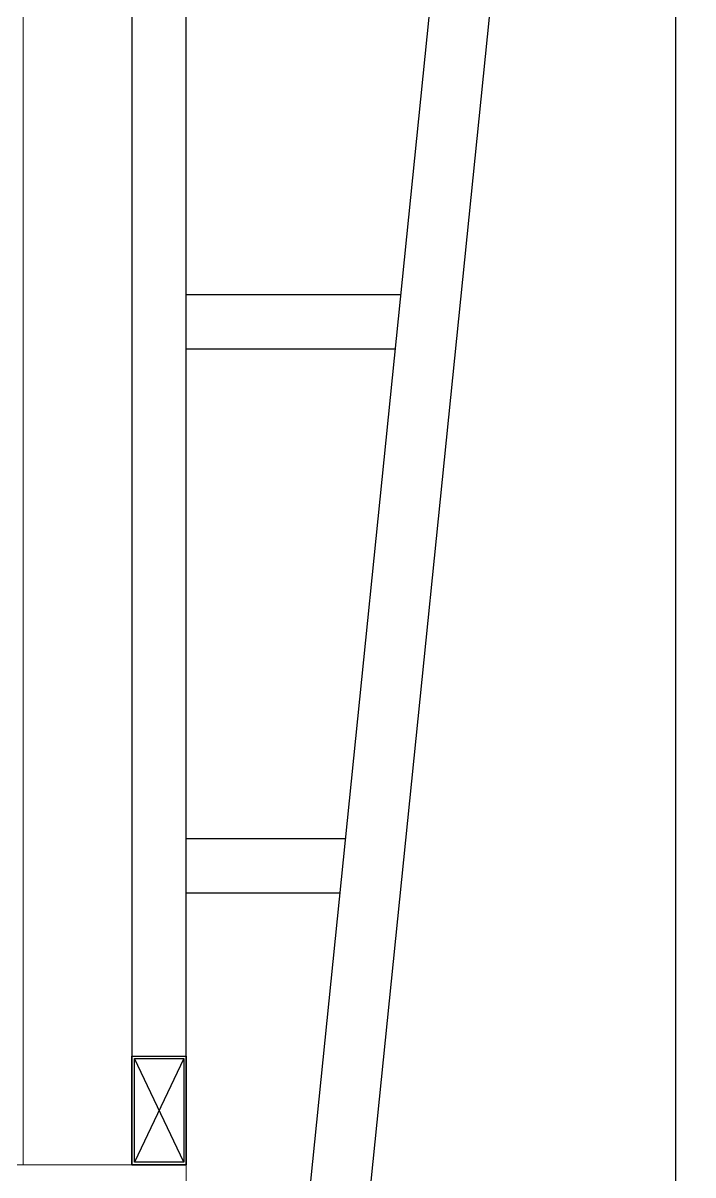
# Model space of a CAD drawing. Header units: millimetres. Extents: x 0 to 420000, y 0 to 297000.
# Drawn here: x 231613 to 232228, y 37041 to 38099 of the extents above; entities that cross this region are included whole.
import ezdxf

# ---------------------------------------------------------------- set-up
doc = ezdxf.new("R2010")
doc.units = ezdxf.units.MM
doc.layers.add('[0]', color=255, linetype='Continuous')
doc.layers.add('오버헤드 FR', color=1, linetype='Continuous')
doc.layers.add('A-ELEV-LIN2', color=7, linetype='Continuous', lineweight=25)
doc.layers.add('A-WAXM-PANL', color=6, linetype='Continuous', lineweight=20)

# ---------------------------------------------------------------- blocks, each defined once
blk = doc.blocks.new('OHD-2(단)2500')
for p, q in [((-2.3, 102.3), (-47.7, 197.7)), ((-2.3, 197.7), (-47.7, 102.3))]:
    blk.add_line(p, q)
at = {"layer": '[0]', "color": 4}
for p, q in [((106, 0), (411, 3000, -17.6)), ((160.7, -5.6), (465.7, 2994.4, -17.6)), ((0, 900, -14.1), (197.5, 900, -14.1)), ((0, 850, -14.1), (192.4, 850, -14.1)), ((0, 400, -14.1), (146.7, 400, -14.1)), ((0, 350, -14.1), (141.6, 350, -14.1))]:
    blk.add_line(p, q, dxfattribs=at)
at = {"layer": '오버헤드 FR'}
for points in [[(-50, 100), (0, 100), (0, 3000), (-50, 3000)], [(-50, 200), (0, 200), (0, 100), (-50, 100)], [(-47.7, 197.7), (-2.3, 197.7), (-2.3, 102.3), (-47.7, 102.3)]]:
    blk.add_lwpolyline(points, close=True, dxfattribs=at)
blk = doc.blocks.new('오버헤드도어(저온3)(211208)')
at = {"layer": 'A-WAXM-PANL'}
blk.add_lwpolyline([(600, 9200), (600, 2600), (700, 2600), (700, 9200)], dxfattribs=at)
blk.add_lwpolyline([(0, 2600), (750, 2600), (750, 2500), (0, 2500)], close=True, dxfattribs=at)
blk.add_blockref('OHD-2(단)2500', (750, 2500))
blk = doc.blocks.new('냉동층(220321)')
at = {"layer": 'A-ELEV-LIN2'}
blk.add_line((4802523.8, -411118.7), (4802523.8, -404068.7), dxfattribs=at)
blk.add_blockref('오버헤드도어(저온3)(211208)', (4801323.8, -411118.7))

msp = doc.modelspace()

# ---------------------------------------------------------------- block references
msp.add_blockref('냉동층(220321)', (-4570311.3, 445568.7))

doc.saveas('drawing.dxf')
